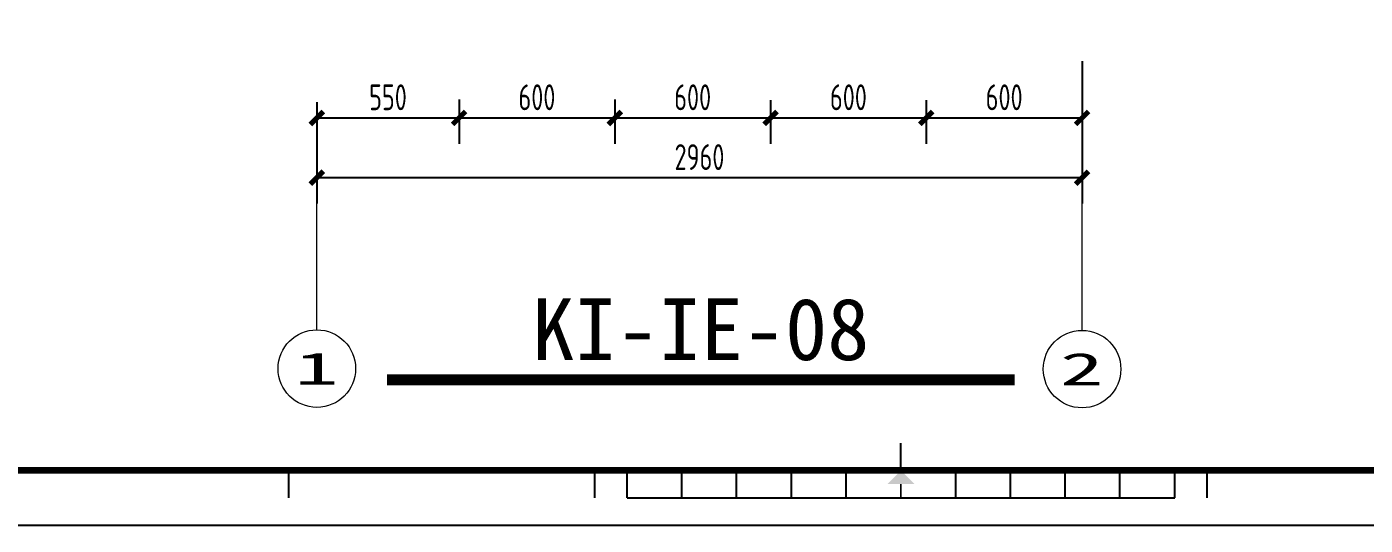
# Model space of a CAD drawing. Header units: millimetres. Extents: x 104198 to 1296755, y -81101 to 81453.
# Drawn here: x 646504 to 651682, y -38334 to -36405 of the extents above; entities that cross this region are included whole.
import ezdxf
from ezdxf.enums import TextEntityAlignment as Align
from ezdxf.xclip import XClip

# ---------------------------------------------------------------- set-up
doc = ezdxf.new("R2010")
doc.units = ezdxf.units.MM
doc.header["$XCLIPFRAME"] = 0
doc.header["$PDMODE"] = 3
doc.layers.get('Defpoints').update_dxf_attribs({"color": 250})
doc.layers.add('Axle Number', color=150, linetype='Continuous', lineweight=0)
doc.layers.add('图纸图框', color=165, linetype='Continuous')
doc.layers.add('墙体', color=7, linetype='Continuous')
doc.styles.add('CCD_DIM', font='ARCHS.SHX')
doc.styles.add('尺寸标注', font='ARCHS.SHX', dxfattribs={"width": 0.8})
doc.styles.add('线上图名', font='simhei.ttf')
doc.styles.add('轴号', font='', dxfattribs={"width": 0.8})
doc.styles.get('轴号').set_extended_font_data('SimSun')
doc.dimstyles.new('海龍1：50', dxfattribs={"dimscale": 50, "dimtxt": 2, "dimasz": 1, "dimexe": 2, "dimexo": 2, "dimgap": 0.6, "dimtad": 1, "dimdec": 0, "dimrnd": 5, "dimdsep": 46, "dimtxsty": 'CCD_DIM', "dimblk": 'WS-cj', "dimcen": 1, "dimclrd": 44, "dimclre": 44, "dimclrt": 2, "dimadec": 0, "dimazin": 2, "dimtfac": 1, "dimtdec": 4, "dimtix": 1, "dimtmove": 2, "dimatfit": 3, "dimldrblk": 'CCD_Leader_Arrow', "dimfxl": 5, "dimfxlon": 1, "dimtolj": 1, "dimarcsym": 0})

# ---------------------------------------------------------------- blocks, each defined once
blk = doc.blocks.new('kjghhgdgfhdhgfh')
at = {"layer": '图纸图框', "color": 165}
for p, q in [((1235.736097114308, -516.6322323388636), (1235.736097114308, -513.1311886968824)), ((1157.452761280522, -520.1332759807351), (1157.452761280522, -516.6322323388636)), ((1196.594429197475, -520.1332759807351), (1196.594429197475, -516.6322323388636)), ((1200.725660694923, -520.1332759807351), (1200.725660694923, -516.6322323388636)), ((1207.727747978776, -520.1332759807351), (1207.727747978776, -516.6322323388636)), ((1214.729835262748, -520.1332759807351), (1214.729835262748, -516.6322323388636)), ((1221.731922546599, -520.1332759807351), (1221.731922546599, -516.6322323388636)), ((1228.734009830453, -520.1332759807351), (1228.734009830453, -516.6322323388636)), ((1242.738184398277, -520.1332759807351), (1242.738184398277, -516.6322323388636)), ((1249.74027168213, -520.1332759807351), (1249.74027168213, -516.6322323388636)), ((1256.742358965983, -520.1332759807351), (1256.742358965983, -516.6322323388636)), ((1263.744446249947, -520.1332759807351), (1263.744446249947, -516.6322323388636)), ((1270.746533533805, -520.1332759807351), (1270.746533533805, -516.6322323388636)), ((1274.877765031257, -520.1332759807351), (1274.877765031257, -516.6322323388636)), ((1200.725660694923, -520.1332759807351), (1270.746533533805, -520.1332759807351)), ((1018.449156697091, -523.6475894229297), (1438.44652398302, -523.6475894229297)), ((1018.44915656821, -523.6475897729335), (1438.446523854134, -523.6475897729335)), ((1018.44915656821, -523.6475911731757), (1438.446523854134, -523.6475911731757)), ((1018.449156697091, -523.6475908231721), (1438.44652398302, -523.6475908231721)), ((1018.449156697091, -523.6475908231721), (1438.44652398302, -523.6475908231721))]:
    blk.add_line(p, q, dxfattribs=at)
at = {"layer": '图纸图框', "color": 165, "const_width": 0.840250474066758}
blk.add_lwpolyline([(1431.444436699053, -233.6664052710039), (1035.954374906786, -233.6664052710039), (1035.954374906786, -516.6322323388636), (1431.444436699053, -516.6322323388636)], close=True, dxfattribs=at)
at = {"layer": '图纸图框', "color": 165, "const_width": 0.2100626185166894}
blk.add_lwpolyline([(1235.736097114308, -518.3827541597987), (1235.736097114308, -520.1332759807351)], dxfattribs=at)
at = {"layer": '图纸图框', "color": 165}
blk.add_solid([(1237.486618935353, -518.3827541597987), (1233.98557529337, -518.3827541597987), (1235.736097114308, -516.6322323388636)], dxfattribs=at)
blk = doc.blocks.new('fhdghrthe')
at = {"layer": '墙体', "color": 7}
for p, q in [((569386.0014296011, 11880.09284391639), (569386.0014296011, 17480.09284391639)), ((569666.0014296011, 12160.09284391639), (569666.0014296011, 17250.09284391639))]:
    blk.add_line(p, q, dxfattribs=at)
blk = doc.blocks.new('_ArchTick')
at = {"color": 2, "linetype": 'ByBlock', "const_width": 0.4}
blk.add_lwpolyline([(-0.5, -0.5), (0.5, 0.5)], dxfattribs=at)
blk = doc.blocks.new('*D774')
at = {"color": 44, "lineweight": -2, "transparency": 16777216}
for p, q in [((647626.6995530982, -36739.12606093814), (647626.6995530982, -37089.12606093814)), ((650586.6995530982, -36739.12606093814), (650586.6995530982, -37089.12606093814)), ((650586.6995530982, -36989.12606093814), (647626.6995530982, -36989.12606093814))]:
    blk.add_line(p, q, dxfattribs=at)
at = {"layer": 'Defpoints', "color": 0, "transparency": 16777216}
for p in [(647626.6995530982, -36596.659402282), (650586.6995530982, -36590.20047192744), (647626.6995530982, -36989.12606093814)]:
    blk.add_point(p, dxfattribs=at)
at = {"color": 44, "lineweight": -2, "transparency": 16777216, "xscale": 50, "yscale": 50, "zscale": 50, "rotation": 180}
blk.add_blockref('_ArchTick', (647626.6995530982, -36989.12606093814), dxfattribs=at)
at = {"color": 44, "lineweight": -2, "transparency": 16777216, "xscale": 50, "yscale": 50, "zscale": 50}
blk.add_blockref('_ArchTick', (650586.6995530982, -36989.12606093814), dxfattribs=at)
at = {"color": 2, "transparency": 16777216, "insert": (649106.6995530982, -36909.12606093814), "char_height": 100, "attachment_point": 5, "style": '尺寸标注'}
blk.add_mtext('\\A1;2960', dxfattribs=at)
blk = doc.blocks.new('CCD_Leader_Arrow')
at = {"color": 50, "linetype": 'ByBlock'}
blk.add_line((0, 0), (-1, 0), dxfattribs=at)
for points in [[(-0.8586479999999881, 0.6683735999999953), (-0.5965191999999888, 0.8519200000000069), (-0.2400000000000091, 0), (0, 0)], [(-0.8586479999999881, -0.6683735999999953), (-0.5965191999999888, -0.8519200000000069), (-0.2400000000000091, 0), (0, 0)]]:
    blk.add_solid(points, dxfattribs=at)
blk = doc.blocks.new('WS-cj')
blk.add_hatch(color=2).paths.add_polyline_path([(0.5879038905250127, 0.8177135944101792), (-0.8177135944101792, -0.5879038905250127), (-0.5879038905245579, -0.817713594410634), (0.817713594410634, 0.5879038905247853)])
at = {"color": 2, "linetype": 'ByBlock', "lineweight": 0}
for p, q in [((-1.099999999999909, 0), (0, 0)), ((0, 0), (1.099999999999909, 0))]:
    blk.add_line(p, q, dxfattribs=at)
at = {"color": 2}
blk.add_lwpolyline([(0.5879038905250127, 0.8177135944101792), (-0.8177135944101792, -0.5879038905250127), (-0.5879038905245579, -0.817713594410634), (0.817713594410634, 0.5879038905247853)], close=True, dxfattribs=at)
blk = doc.blocks.new('*D780')
at = {"color": 44, "lineweight": -2, "transparency": 16777216}
for p, q in [((647626.6995530982, -36696.659402282), (647626.6995530982, -36857.73142905164)), ((648176.6995530983, -36685.77196185422), (648176.6995530983, -36857.73142905164)), ((647626.6995530982, -36757.73142905164), (648176.6995530983, -36757.73142905164))]:
    blk.add_line(p, q, dxfattribs=at)
at = {"layer": 'Defpoints', "color": 0, "transparency": 16777216}
for p in [(647626.6995530982, -36596.659402282), (648176.6995530983, -36585.77196185422), (648176.6995530983, -36757.73142905164)]:
    blk.add_point(p, dxfattribs=at)
at = {"color": 44, "lineweight": -2, "transparency": 16777216, "xscale": 50, "yscale": 50, "zscale": 50, "rotation": 180}
blk.add_blockref('_ArchTick', (647626.6995530982, -36757.73142905164), dxfattribs=at)
at = {"color": 44, "lineweight": -2, "transparency": 16777216, "xscale": 50, "yscale": 50, "zscale": 50}
blk.add_blockref('_ArchTick', (648176.6995530983, -36757.73142905164), dxfattribs=at)
at = {"color": 2, "transparency": 16777216, "insert": (647901.6995530983, -36677.73142905164), "char_height": 100, "attachment_point": 5, "style": '尺寸标注'}
blk.add_mtext('\\A1;550', dxfattribs=at)
blk = doc.blocks.new('hl_Axis-A3')
at = {"color": 150, "ltscale": 2}
blk.add_line((16.00001264355095, -2.628404866592651e-05), (1.264355095287328e-05, -2.628404866555911e-05), dxfattribs=at)
at = {"color": 150}
blk.add_circle((19.00001264355095, -2.628404866592651e-05), 3, dxfattribs=at)
at = {"color": 2, "style": '轴号', "width": 3.15}
blk.add_attdef('轴号', text='', height=2.5, dxfattribs=at).set_placement((17.31251264355095, -1.273923342872195), (20.68751264355095, -1.273923342872195), align=Align.FIT)
blk = doc.blocks.new('*D1012')
at = {"color": 44, "lineweight": -2, "transparency": 16777216}
for p, q in [((648176.6995530983, -36689.1254287606), (648176.6995530983, -36857.73142905164)), ((648779.1995530982, -36685.77196185422), (648779.1995530982, -36857.73142905164)), ((648176.6995530983, -36757.73142905164), (648779.1995530982, -36757.73142905164))]:
    blk.add_line(p, q, dxfattribs=at)
at = {"layer": 'Defpoints', "color": 0, "transparency": 16777216}
for p in [(648176.6995530983, -36589.1254287606), (648779.1995530982, -36585.77196185422), (648779.1995530982, -36757.73142905164)]:
    blk.add_point(p, dxfattribs=at)
at = {"color": 44, "lineweight": -2, "transparency": 16777216, "xscale": 50, "yscale": 50, "zscale": 50, "rotation": 180}
blk.add_blockref('_ArchTick', (648176.6995530983, -36757.73142905164), dxfattribs=at)
at = {"color": 44, "lineweight": -2, "transparency": 16777216, "xscale": 50, "yscale": 50, "zscale": 50}
blk.add_blockref('_ArchTick', (648779.1995530982, -36757.73142905164), dxfattribs=at)
at = {"color": 2, "transparency": 16777216, "insert": (648477.9495530983, -36677.73142905164), "char_height": 100, "attachment_point": 5, "style": '尺寸标注'}
blk.add_mtext('\\A1;600', dxfattribs=at)
blk = doc.blocks.new('*D1013')
at = {"color": 44, "lineweight": -2, "transparency": 16777216}
for p, q in [((648779.1995530982, -36689.1254287606), (648779.1995530982, -36857.73142905164)), ((649381.6995530982, -36689.1254287606), (649381.6995530982, -36857.73142905164)), ((648779.1995530982, -36757.73142905164), (649381.6995530982, -36757.73142905164))]:
    blk.add_line(p, q, dxfattribs=at)
at = {"layer": 'Defpoints', "color": 0, "transparency": 16777216}
for p in [(648779.1995530982, -36589.1254287606), (649381.6995530982, -36589.1254287606), (649381.6995530982, -36757.73142905164)]:
    blk.add_point(p, dxfattribs=at)
at = {"color": 44, "lineweight": -2, "transparency": 16777216, "xscale": 50, "yscale": 50, "zscale": 50, "rotation": 180}
blk.add_blockref('_ArchTick', (648779.1995530982, -36757.73142905164), dxfattribs=at)
at = {"color": 44, "lineweight": -2, "transparency": 16777216, "xscale": 50, "yscale": 50, "zscale": 50}
blk.add_blockref('_ArchTick', (649381.6995530982, -36757.73142905164), dxfattribs=at)
at = {"color": 2, "transparency": 16777216, "insert": (649080.4495530982, -36677.73142905164), "char_height": 100, "attachment_point": 5, "style": '尺寸标注'}
blk.add_mtext('\\A1;600', dxfattribs=at)
blk = doc.blocks.new('*D1014')
at = {"color": 44, "lineweight": -2, "transparency": 16777216}
for p, q in [((649381.6995530982, -36689.1254287606), (649381.6995530982, -36857.73142905164)), ((649984.1995530982, -36689.1254287606), (649984.1995530982, -36857.73142905164)), ((649381.6995530982, -36757.73142905164), (649984.1995530982, -36757.73142905164))]:
    blk.add_line(p, q, dxfattribs=at)
at = {"layer": 'Defpoints', "color": 0, "transparency": 16777216}
for p in [(649381.6995530982, -36589.1254287606), (649984.1995530982, -36589.1254287606), (649984.1995530982, -36757.73142905164)]:
    blk.add_point(p, dxfattribs=at)
at = {"color": 44, "lineweight": -2, "transparency": 16777216, "xscale": 50, "yscale": 50, "zscale": 50, "rotation": 180}
blk.add_blockref('_ArchTick', (649381.6995530982, -36757.73142905164), dxfattribs=at)
at = {"color": 44, "lineweight": -2, "transparency": 16777216, "xscale": 50, "yscale": 50, "zscale": 50}
blk.add_blockref('_ArchTick', (649984.1995530982, -36757.73142905164), dxfattribs=at)
at = {"color": 2, "transparency": 16777216, "insert": (649682.9495530982, -36677.73142905164), "char_height": 100, "attachment_point": 5, "style": '尺寸标注'}
blk.add_mtext('\\A1;600', dxfattribs=at)
blk = doc.blocks.new('*D1015')
at = {"color": 44, "lineweight": -2, "transparency": 16777216}
for p, q in [((650586.6995530982, -36538.49334223455), (650586.6995530982, -36857.73142905164)), ((649984.1995530982, -36689.1254287606), (649984.1995530982, -36857.73142905164)), ((649984.1995530982, -36757.73142905164), (650586.6995530982, -36757.73142905164))]:
    blk.add_line(p, q, dxfattribs=at)
at = {"layer": 'Defpoints', "color": 0, "transparency": 16777216}
for p in [(650586.6995530982, -36438.49334223455), (649984.1995530982, -36589.1254287606), (650586.6995530982, -36757.73142905164)]:
    blk.add_point(p, dxfattribs=at)
at = {"color": 44, "lineweight": -2, "transparency": 16777216, "xscale": 50, "yscale": 50, "zscale": 50, "rotation": 180}
blk.add_blockref('_ArchTick', (649984.1995530982, -36757.73142905164), dxfattribs=at)
at = {"color": 44, "lineweight": -2, "transparency": 16777216, "xscale": 50, "yscale": 50, "zscale": 50}
blk.add_blockref('_ArchTick', (650586.6995530982, -36757.73142905164), dxfattribs=at)
at = {"color": 2, "transparency": 16777216, "insert": (650285.4495530982, -36677.73142905164), "char_height": 100, "attachment_point": 5, "style": '尺寸标注'}
blk.add_mtext('\\A1;600', dxfattribs=at)

msp = doc.modelspace()

# ---------------------------------------------------------------- linework, layer by layer
at = {"color": 2, "linetype": 'Continuous'}
msp.add_lwpolyline([(647898.5099020764, -37771.20584628525, 41.9328, 41.9328, 0), (650325.631520054, -37771.20584628525, 44.928, 44.928, 0)], format="xyseb", dxfattribs=at)

# ---------------------------------------------------------------- block references
ref = msp.add_blockref('kjghhgdgfhdhgfh', (612505.0340111882, -22493.99363632491), dxfattribs=dict(xscale=30.25000000000001, yscale=30.25000000000001, zscale=30.25000000000001))
XClip(ref).set_block_clipping_path([(1018.4491561816565, -523.6475911731757), (1465.834744255318, -226.65104223585132)])
at = {"layer": 'Axle Number'}
ref = msp.add_blockref('hl_Axis-A3', (647626.7008673006, -36778.0534019948), dxfattribs=dict(at, xscale=50, yscale=50, zscale=50, rotation=270))
ref.add_attrib('轴号', '1', dxfattribs={"layer": '0', "color": 2, "height": 125, "style": '轴号', "width": 1.8984375}).set_placement((647541.129700157, -37790.55403417234), (647709.879700157, -37790.55403417234), align=Align.FIT)
ref = msp.add_blockref('hl_Axis-A3', (650586.7021815031, -36779.84127520026), dxfattribs=dict(at, xscale=50, yscale=50, zscale=50, rotation=270))
ref.add_attrib('轴号', '2', dxfattribs={"layer": '0', "color": 2, "height": 125, "style": '轴号', "width": 1.8984375}).set_placement((650501.1310143594, -37792.34190737781), (650669.8810143594, -37792.34190737781), align=Align.FIT)

# ---------------------------------------------------------------- texts
at = {"color": 2, "style": '线上图名', "flags": 8}
msp.add_attdef('KI-IE-08', text='EXISTING_PLAN', height=239.616, dxfattribs=at).set_placement((649111.9146432983, -37694.98417074048), align=Align.CENTER)

# ---------------------------------------------------------------- dimensions: what is measured, and where the dimension line sits
for base, p1, p2, picture, middle in [((650586.6995530982, -36757.73142905164), (649984.1995530982, -36589.1254287606), (650586.6995530982, -36438.49334223455), '*D1015', (650285.4495530982, -36677.73142905164)), ((648176.6995530983, -36757.73142905164), (647626.6995530982, -36596.659402282), (648176.6995530983, -36585.77196185422), '*D780', (647901.6995530983, -36677.73142905164)), ((647626.6995530982, -36989.12606093814), (650586.6995530982, -36590.20047192744), (647626.6995530982, -36596.659402282), '*D774', (649106.6995530982, -36909.12606093814)), ((648779.1995530982, -36757.73142905164), (648176.6995530983, -36589.1254287606), (648779.1995530982, -36585.77196185422), '*D1012', (648477.9495530983, -36677.73142905164)), ((649381.6995530982, -36757.73142905164), (648779.1995530982, -36589.1254287606), (649381.6995530982, -36589.1254287606), '*D1013', (649080.4495530982, -36677.73142905164)), ((649984.1995530982, -36757.73142905164), (649381.6995530982, -36589.1254287606), (649984.1995530982, -36589.1254287606), '*D1014', (649682.9495530982, -36677.73142905164))]:
    dim = msp.add_linear_dim(base=base, p1=p1, p2=p2, dimstyle='海龍1：50', override={"dimtxsty": '尺寸标注', "dimblk1": 'ArchTick', "dimblk2": 'ArchTick', "dimsah": 1})
    dim.commit()
    dim.dimension.update_dxf_attribs({"geometry": picture, "text_midpoint": middle})

# ---------------------------------------------------------------- next in the draw order: block references
at = {"color": 1}
ref = msp.add_blockref('fhdghrthe', (77960.69812349707, -48853.37760785462), dxfattribs=at)
XClip(ref).set_block_clipping_path([(569228.9550536814, 16985.08370446313), (573063.7332910772, 18311.62689622065)])

doc.saveas('drawing.dxf')
